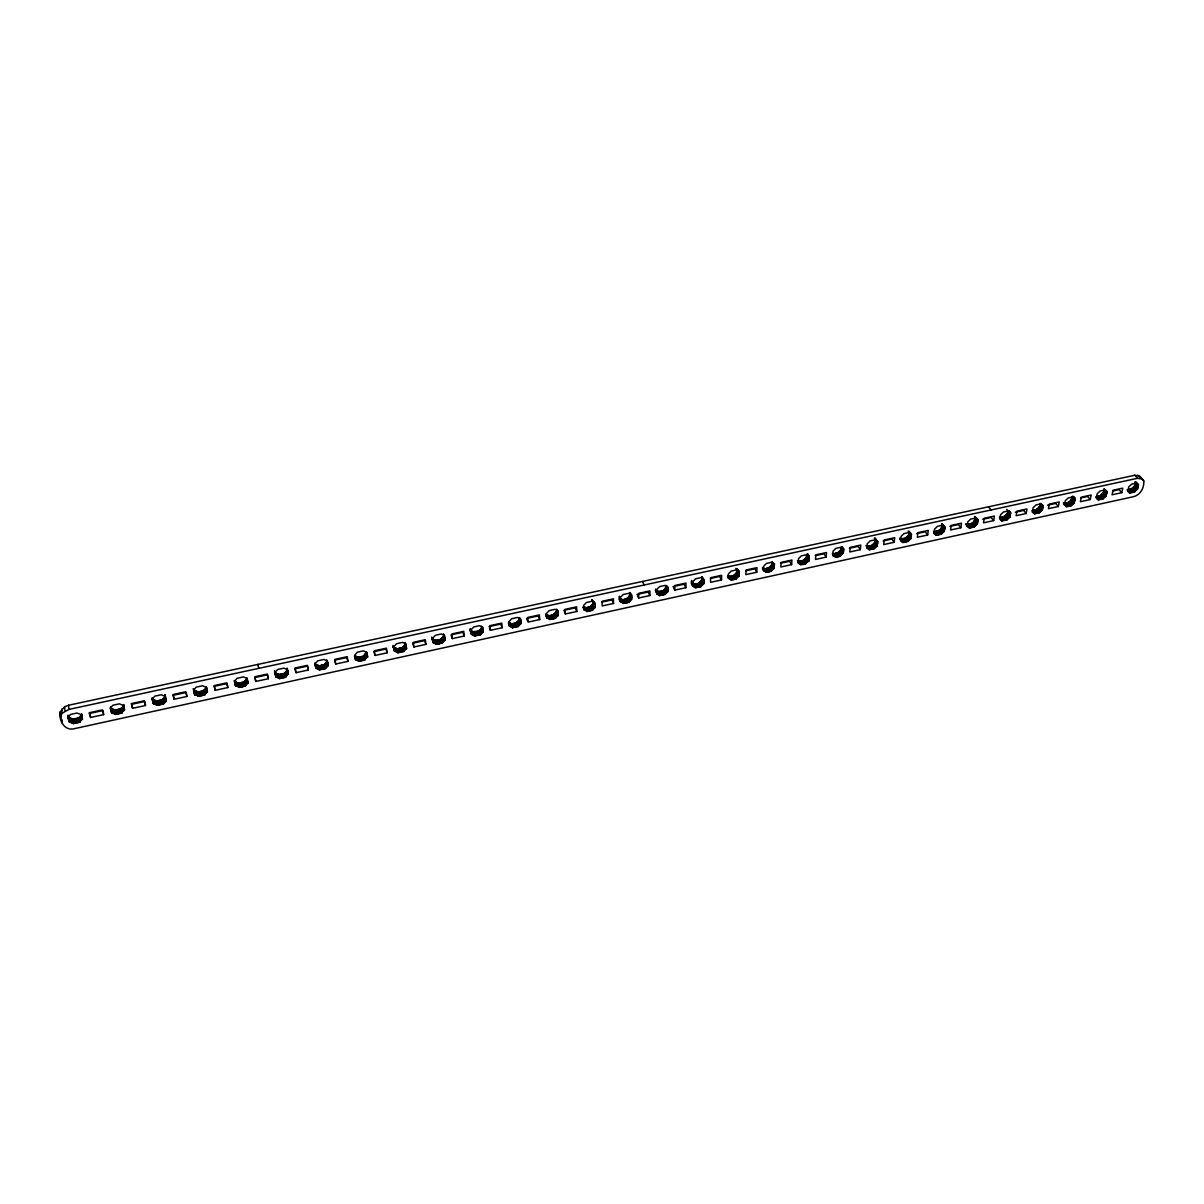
<?xml version="1.0" encoding="UTF-8"?>
<svg xmlns="http://www.w3.org/2000/svg" width="1204" height="1204" viewBox="0 0 1204 1204"><rect width="100%" height="100%" fill="white"/><g stroke="black" fill="none" stroke-linecap="round" stroke-linejoin="round"><path stroke-width="1.5" d="M667.964 589.644L666.143 585.791L665.391 588.199C663.449 594.896 652.086 587.296 657.414 593.828M665.165 594.385L667.964 591.54L667.979 587.04L665.18 585.4L659.581 586.619L656.782 589.478L656.782 593.978L659.581 595.604L665.165 594.385L663.344 590.788M674.782 590.126L674.827 585.49L685.964 583.067L685.904 587.702L674.782 590.126L673.563 587.793M1143.8 481.073C1144.267 487.861 1140.323 495.1 1133.385 496.725L75.039 728.525C64.655 731.641 58.815 720.85 60.2 711.91L64.61 706.733L68.583 705.258L1134.785 475.249L1139.857 476.152L1143.8 481.073L1141.016 478.048M693.835 586.378C688.417 578.973 695.325 587.146 699.057 583.112L700.954 586.574L695.43 587.778L692.691 586.152L692.767 581.652L695.581 578.808L701.134 577.604L703.858 579.244L703.753 583.729L700.954 586.574M699.057 583.112L701.857 580.268L701.902 577.679L703.798 581.487M721.512 579.937L721.647 575.301L710.631 577.709L710.51 582.33L721.512 579.937L719.571 576.49L710.42 578.477M729.805 578.973L728.239 578.402L728.39 573.917L731.219 571.072L736.697 569.883L739.361 571.539L738.443 576.174C735.825 580.433 729.203 581.773 727.848 575.542C730.497 577.694 734.56 575.708 736.472 572.743L737.33 569.236M756.759 572.246L756.97 567.626L746.059 570.004L745.863 574.624L756.759 572.246L754.742 568.845L745.682 570.816M764.946 571.313L763.411 570.726L763.637 566.256L766.481 563.412L771.914 562.238L774.503 563.893L773.525 568.529C770.861 572.758 764.374 574.067 762.915 567.912C765.503 570.094 769.567 568.062 771.463 565.143L772.381 561.636M791.63 564.646L791.931 560.041L781.14 562.388L780.854 566.994L791.63 564.646L789.553 561.275L780.583 563.231M804.031 559.664C811.195 566.106 796.295 565.714 798.132 560.628C800.314 562.434 804.407 560.296 806.108 557.602L807.071 554.111L809.193 557.452M806.153 563.02L808.953 560.808L809.284 556.338L807.854 554.096M826.17 557.121L826.546 552.516L815.845 554.833L815.499 559.454L826.17 557.121L824.003 553.78L815.138 555.721M838.285 552.501L840.467 556.022L838.315 552.2L841.099 550.002L841.25 547.188L835.922 548.347L833.063 551.161L832.686 555.631C835.395 557.723 844.245 557.482 838.315 552.2M840.512 555.526L843.297 553.313L843.703 548.858L841.19 547.79M860.333 549.671L860.8 545.066L850.22 547.368L849.783 551.974L860.333 549.671L858.106 546.375L849.332 548.287M875.323 540.385L877.776 541.454L876.602 546.059C874.164 549.852 869.92 550.198 866.805 548.196L867.256 543.741L870.116 540.927L875.383 539.783M877.31 545.909L874.932 542.643L872.193 545.412L866.955 546.541M875.037 542.613L875.474 538.519M894.181 542.297L894.707 537.706L884.233 539.979L883.721 544.569L894.181 542.297L891.878 539.031L883.179 540.912M902.925 542.387C898.365 537.18 900.607 539.392 905.784 538.098L908.102 541.348L902.91 542.477L899.674 538.158M902.91 542.477L900.577 540.837L901.104 536.382L903.963 533.583L909.186 532.454M905.784 538.098L908.644 535.313L909.14 531.22L910.691 533.387M908.102 541.348L910.976 538.564L911.518 534.109L908.945 531.701M927.667 534.997L928.269 530.407L917.899 532.665L917.328 537.255L927.667 534.997L925.304 531.762L916.695 533.628M936.291 535.103C928.946 528.872 939.015 533.402 941.212 528.24L942.461 523.996L944.869 527.202M936.276 535.193L934.003 533.538L934.59 529.098L937.48 526.314L942.642 525.185L944.914 526.855L944.297 531.295L941.423 534.079L936.276 535.193L933.416 531.641M960.822 527.773L961.499 523.183L951.235 525.411L950.588 530.001L960.822 527.773L958.399 524.568L949.881 526.419M974.834 516.636L977.979 519.677L977.302 524.101L974.412 526.87L969.325 527.984C961.183 521.151 971.613 526.645 974.156 521.076L975.451 516.832M969.325 527.984L966.962 524.207M993.661 520.61L994.399 516.034L984.24 518.247L983.517 522.822L993.661 520.61L991.163 517.434L982.72 519.27M1002.029 520.85L999.877 519.18L1000.599 514.755L1003.504 511.986L1008.561 510.887L1010.713 512.558L1009.96 516.983L1007.071 519.737L1002.029 520.85L999.531 517.675M1009.96 516.983C1006.95 509.533 1004.648 519.406 999.922 517.6M1007.432 513.837L1007.868 511.279L1010.397 514.424M1026.169 513.521L1026.967 508.961L1016.913 511.143L1016.116 515.718L1026.169 513.521L1023.611 510.391L1015.258 512.197M1032.701 511.685L1034.417 513.777L1039.413 512.678L1036.825 509.563L1039.729 506.809L1040.331 503.498L1042.92 506.628M1036.885 509.262L1039.428 512.588L1042.318 509.939L1043.131 505.514L1040.723 503.588M1058.346 506.508L1059.234 501.948L1049.256 504.115L1048.413 508.675L1058.346 506.508L1055.727 503.407L1047.465 505.198M1066.879 506.688C1058.707 500.774 1068.67 505.078 1071.033 500.006L1072.343 496.56L1075.006 499.645M1073.456 496.484L1075.217 498.546L1073.682 503.091C1071.109 506.703 1065.69 508.6 1063.975 503.091M1090.222 499.555L1091.17 495.01L1081.297 497.147L1080.379 501.707L1090.222 499.555L1087.543 496.484L1080.996 497.914M1098.244 499.841L1096.257 498.17L1097.19 493.76L1100.11 491.021L1105.016 489.953L1107.003 491.638L1106.055 496.033L1103.15 498.772L1098.244 499.841L1096.468 497.703M1103.15 498.772L1100.456 495.612L1103.346 492.978L1104.053 489.682L1106.762 492.737M1121.782 492.677L1122.79 488.132L1113.023 490.254L1112.029 494.799L1121.782 492.677L1119.043 489.637L1112.556 491.051M1129.698 492.978L1127.757 491.307L1128.75 486.913L1131.685 484.174L1136.546 483.105L1138.472 484.791L1137.464 489.2L1134.544 491.909L1129.698 492.978L1127.862 490.946M1134.604 486.19L1137.374 489.215L1134.695 486.16L1135.613 482.112M60.667 719.104L60.591 716.049L62.126 713.204L68.989 709.397L1137.569 478.274L1142.641 479.162M79.735 721.542L82.504 719.164L81.074 714.604L77.071 713.024L70.479 714.454L67.891 717.464L69.35 722.024L73.354 723.574L79.931 722.144L79.298 717.403L81.947 714.679L82.384 718.803M121.83 712.347L124.599 709.984L123.29 705.424L119.377 703.843L112.845 705.258L110.256 708.253L111.596 712.813L115.509 714.378L122.01 712.964L121.288 708.268L124.042 705.905L123.726 704.761L124.494 709.623M163.624 703.873L166.227 700.909L165.023 696.348L161.201 694.768L154.759 696.168L152.14 699.148L153.375 703.708L157.197 705.273L163.624 703.873L162.811 699.223L165.58 696.875L165.068 694.949M194.672 690.539L195.394 694.542L198.419 696.273L204.77 694.889L203.867 690.283L206.501 687.966M204.77 694.889L206.546 692.119L205.794 688.131M235.668 685.768L234.84 681.81L236.375 685.618L239.19 687.379L245.465 686.009L244.487 681.449L246.414 679.297L247.693 683.15M245.465 686.009L247.272 683.24L246.414 679.297M275.009 673.081L278.575 674.661L284.761 673.307L287.425 670.372M278.47 674.15L279.509 678.574L285.709 677.22L287.545 674.466L286.582 670.553M318.353 666.008L324.478 664.668L327.142 661.733L326.946 660.605L328.195 665.601L325.531 668.536L319.376 669.875L318.247 665.391L314.876 664.412M355.827 659.581L354.713 655.744L357.708 657.429L363.758 656.12L366.272 652.071L367.416 655.879M366.407 657.775L367.596 657.008L366.904 652.478L363.503 650.867L357.407 652.192L354.698 655.126L355.421 659.657L358.822 661.252L364.902 659.927L366.407 657.775L365.263 653.968M394.656 651.108L393.151 646.232L393.317 647.361L396.628 648.956L402.618 647.647L405.327 644.742L405.026 642.484M405.387 649.287L406.561 648.52L405.959 643.989L402.648 642.379L396.613 643.688L393.904 646.608L394.521 651.138L397.847 652.749L403.852 651.424L405.387 649.287L404.153 645.51M433.064 641.582L431.769 637.834L431.905 638.963L435.141 640.573L441.07 639.279L443.779 636.389L443.493 633.771M443.93 640.874L445.104 640.122L444.607 635.592L441.371 633.966L435.397 635.26L432.672 638.18L433.199 642.71L436.435 644.321L442.395 643.011L443.93 640.874L442.605 637.142M474.572 635.381L473.172 631.679L479.102 631.001L481.826 628.112L483.24 631.799L480.501 634.689L474.632 635.983L473.187 631.769L470.192 630.64L471.456 634.373L474.632 635.983M510.917 624.063L516.727 622.799L519.466 619.925L520.971 623.582L518.232 626.456L512.407 627.736L510.872 623.461L508.615 622.287M547.429 617.818L545.863 614.191C549.144 617.065 553.72 615.65 555.947 611.993L558.174 615.47M557.136 616.192L558.295 615.44L558.069 610.94L555.059 609.299L549.28 610.548L546.511 613.438L546.766 617.953C550.213 619.563 554.592 620.03 557.136 616.192L555.556 612.58M586.769 611.497L583.383 606.53C586.423 609.043 590.743 607.328 592.804 603.987L595.243 607.388L592.473 610.247L586.769 611.497L585.114 607.614M621.264 601.714L620.496 601.88L620.406 597.38L623.205 594.505L628.864 593.286L631.724 594.926L631.031 599.592C628.202 604.483 620.767 604.799 619.413 598.192C622.573 601.142 627.073 599.592 629.286 596.055L630.008 593.286L631.754 597.169M1127.335 489.847L1131.79 488.884L1134.695 486.16M206.546 692.119L207.389 691.939L206.305 687.379L202.573 685.783L196.192 687.168L193.558 690.148L194.687 694.708L195.53 694.512L193.678 689.561M234.389 680.531L235.532 685.798L236.375 685.618M247.272 683.24L248.114 683.059L246.97 677.807M274.632 671.17L275.942 676.994L279.509 678.574M287.545 674.466L288.373 674.285L287.049 668.461L288.373 674.285M319.376 669.875L315.899 668.28L315.087 663.735L317.766 660.8L323.936 659.461L327.413 661.056L328.195 665.601M512.407 627.736L509.322 626.125L508.976 621.61L511.715 618.706L517.569 617.441L520.655 619.067L520.971 623.582M969.416 527.397L967.098 526.329L967.76 521.889L970.65 519.105L975.767 518.006L977.302 519.827M103.634 714.634L102.22 709.924L89.111 712.768L90.556 717.479L103.634 714.634L103.303 711.895M132.56 708.328L145.488 705.499L144.886 701.45L131.988 704.25L132.56 708.328L131.236 703.618L144.194 700.803L145.488 705.499M174.098 699.268L186.891 696.484L186.184 692.466L173.436 695.235L174.098 699.268L172.894 694.573L185.702 691.773L186.891 696.484M215.185 690.313L227.827 687.559L227.014 683.586L214.402 686.325L215.185 690.313L214.071 685.618L226.758 682.864L227.827 687.559M255.805 681.449L268.311 678.725L267.348 674.044L254.812 676.768L255.805 681.449L254.932 677.521L267.408 674.812L268.311 678.725M295.988 672.69L308.359 669.996L307.487 665.315L295.085 668.009L295.988 672.69L295.01 668.807L307.351 666.128L308.359 669.996M335.735 664.036L347.956 661.372L347.203 656.692L334.938 659.356L335.735 664.036L334.652 660.183L346.857 657.534L347.956 661.372M375.046 655.458L387.131 652.824L386.469 648.143L374.339 650.792L375.046 655.458L373.872 651.65L385.942 649.031L387.131 652.824M413.92 646.984L425.9 644.381L425.328 639.7L413.333 642.319L413.92 646.984L412.671 643.222L424.606 640.618L425.9 644.381M452.388 638.602L464.232 636.013L463.766 631.347L451.891 633.936L452.388 638.602L451.048 634.884L462.863 632.311L464.232 636.013M490.449 630.309L502.158 627.751L501.782 623.085L490.043 625.644L490.449 630.309L489.486 627.856M539.693 619.578L528.104 622.092L527.788 617.441L539.407 614.913L539.693 619.578L538.143 615.936L526.584 618.45L527.593 620.888M565.353 613.98L576.821 611.481L576.626 606.831L565.127 609.329L565.353 613.98L564.285 611.572M613.558 603.46L602.211 605.943L602.075 601.293L613.453 598.824L613.558 603.46L611.858 599.908L602.15 602.03M638.692 597.997L649.919 595.544L649.904 590.908L638.647 593.346L638.692 597.997L637.518 595.634M234.509 681.253L237.158 678.288L243.479 676.919L247.121 678.514M275.024 672.449L277.688 669.484L283.918 668.13L287.485 669.74M809.284 556.338L806.755 554.683L801.382 555.842L798.538 558.671L798.222 563.141L799.742 563.728M1072.523 496.229L1075.217 498.546M73.354 723.574L72.752 718.833L68.944 717.885L68.222 715.597M103.138 710.526L90.089 713.355L90.556 717.479M121.288 708.268L114.997 710.285L111.084 708.72L110.753 707.576M162.811 699.223L156.565 701.225L152.757 699.659L152.231 697.733L153.269 703.347M489.02 626.622L500.698 624.078L502.158 627.751M563.758 610.368L575.196 607.885L576.821 611.481M636.931 594.46L648.128 592.022L649.919 595.544M672.946 586.634L684.038 584.226L685.904 587.702M72.947 719.435L79.298 717.403M194.807 690.509L197.546 691.668L198.404 696.183L197.682 692.27L203.867 690.283M832.972 553.945L838.27 552.802M1036.825 509.563L1032.234 510.556L1034.808 513.687M1100.441 495.702L1095.941 496.695L1098.635 499.75M235.548 681.66L238.347 683.42L244.487 681.449M595.243 607.388L595.092 602.888L592.157 601.247L586.438 602.497L583.654 605.371L583.835 609.871L585.024 610.112M909.11 533.041L910.495 533.869M1066.609 506.177L1064.441 505.108L1065.299 500.698L1068.219 497.944L1073.185 496.861L1074.555 498.682M1137.72 475.159L1140.504 478.169M1134.785 475.249L1137.569 478.274M1135.598 481.796L1138.472 484.791M1135.372 481.841L1138.397 485.137M1135.026 481.901L1137.93 484.911M1135.447 482.864L1138.216 485.889M1135.282 483.632L1138.051 486.657M1135.206 483.963L1137.976 486.988M1135.116 484.309L1137.885 487.334M1134.951 485.061L1137.72 488.102M1134.785 485.829L1137.539 488.854M1134.153 486.281L1137.148 489.26M1134.048 486.311L1136.817 489.336M1133.596 486.867L1136.35 489.893M1133.084 487.379L1135.839 490.419M1132.512 487.861L1135.282 490.901M1134.68 491.322L1131.926 488.297L1134.619 491.623M1131.805 488.794L1134.544 491.909M1131.414 488.959L1134.168 492M1130.586 489.14L1133.34 492.18M1129.743 489.321L1132.497 492.361M1129.367 489.411L1132.121 492.451M1128.991 489.486L1131.745 492.526M1128.163 489.667L1130.917 492.707M1127.997 490.359L1129.803 492.481M1127.155 489.877L1130.074 492.887M1105.091 489.622L1107.003 491.638M1104.218 488.914L1106.928 491.984M1103.948 488.99L1106.446 491.759M1103.887 490.434L1106.596 493.489M1103.812 490.781L1106.536 493.836M1103.737 491.127L1106.461 494.182M1103.586 491.879L1106.295 494.934M1103.421 492.632L1106.13 495.702M1103.24 493.008L1106.055 496.033M1105.724 496.108L1102.804 493.098L1105.407 496.183M1102.232 493.685L1104.941 496.74M1101.72 494.197L1104.429 497.267M1101.163 494.678L1103.872 497.749M1100.561 495.115L1103.21 498.471M1100.065 495.792L1102.759 498.847M1099.222 495.973L1101.916 499.043M1098.379 496.153L1101.073 499.224M1098.003 496.244L1100.697 499.299M1097.627 496.319L1100.321 499.389M1096.784 496.499L1099.478 499.57M1073.125 496.56L1075.157 498.877M1072.192 497.312L1074.856 500.397M1072.132 497.658L1074.781 500.744M1072.057 498.004L1074.705 501.09M1071.906 498.757L1074.555 501.857M1071.756 499.525L1074.404 502.61M1071.59 499.886L1074.344 502.956M1071.139 499.991L1074.013 503.031M1071.033 500.006L1073.682 503.091M1070.582 500.563L1073.231 503.663M1070.07 501.09L1072.719 504.175M1069.513 501.571L1072.147 504.672M1068.911 502.008L1071.53 505.198M1068.851 502.309L1071.44 505.695M1068.415 502.685L1071.048 505.77M1067.557 502.866L1070.206 505.966M1066.714 503.046L1069.348 506.147M1066.323 503.137L1068.956 506.237M1065.946 503.227L1068.58 506.312M1065.089 503.407L1067.722 506.508M1063.358 502.896L1066.488 506.779M1040.828 503.558L1043.07 505.861M1040.196 504.265L1042.784 507.381M1040.121 504.611L1042.724 507.727M1040.06 504.958L1042.649 508.073M1039.925 505.71L1042.514 508.825M1039.789 506.478L1042.378 509.593M1039.624 506.839L1042.318 509.939M1039.383 506.884L1041.972 510.014M1039.052 506.959L1041.746 510.06M1038.601 507.516L1041.189 510.647M1038.104 508.043L1040.677 511.173M1037.532 508.524L1040.121 511.655M1036.945 508.976L1039.504 512.182M1036.448 509.638L1039.022 512.769M1035.591 509.834L1038.164 512.949M1034.733 510.014L1037.306 513.145M1034.341 510.105L1036.915 513.235M1033.95 510.18L1036.524 513.31M1033.092 510.376L1035.666 513.506M1032.325 510.902L1034.432 513.687L1032.325 512.121L1033.107 507.697L1036.027 504.927L1041.039 503.844L1042.453 505.665M1008.967 510.812L1010.653 512.904M1008.35 510.601L1010.141 512.678M1008.832 511.565L1010.532 513.672M1006.77 509.382L1008.455 511.474M1007.808 511.625L1010.337 514.77M1007.748 511.971L1010.276 515.116M1007.628 512.723L1010.156 515.884M1007.492 513.491L1010.021 516.636M1007.101 513.912L1009.629 517.058M1006.77 513.988L1009.388 517.118M1006.318 514.544L1008.847 517.69M1005.807 515.071L1008.335 518.217M1005.25 515.553L1007.778 518.713M1004.648 516.004L1007.116 519.451M1004.572 516.501L1007.071 519.737M1004.166 516.666L1006.679 519.827M1003.293 516.862L1005.807 520.023M1002.435 517.043L1004.949 520.203M1002.044 517.133L1004.557 520.294M1001.638 517.223L1004.151 520.384M1000.78 517.404L1003.293 520.564M999.621 517.088L1002.42 520.76M999.576 517.389L1002.044 520.745M988.604 506.779L991.118 509.954M976.278 517.901L977.919 520.023M974.533 516.682L977.814 520.79M975.225 518.367L977.693 521.543M975.165 518.713L977.633 521.889M975.12 519.059L977.588 522.235M974.999 519.812L977.467 523.003M974.879 520.579L977.347 523.755M974.728 520.941L977.302 524.101M974.487 521.001L976.956 524.176M974.156 521.076L976.715 524.237M973.705 521.633L976.173 524.824M973.208 522.16L975.661 525.35M972.651 522.656L975.105 525.832M974.503 526.283L972.049 523.093L974.457 526.584M971.974 523.589L974.412 526.87M971.553 523.77L974.006 526.961M970.68 523.966L973.133 527.156M969.807 524.146L972.26 527.337M969.416 524.237L971.869 527.427M969.024 524.327L971.462 527.518M968.151 524.508L970.59 527.713M966.947 524.297L969.717 527.894M966.451 523.996L968.904 527.186M966.044 524.071L967.685 526.208M965.819 524.131L967.444 526.253M942.627 524.869L944.327 526.991M941.934 524.116L944.764 527.969M941.483 523.845L943.078 525.997M942.25 525.516L944.658 528.737M942.205 525.862L944.613 529.083M942.16 526.208L944.553 529.429M942.055 526.976L944.448 530.196M941.949 527.743L944.342 530.949M941.799 528.104L944.297 531.295M941.558 528.165L943.951 531.37M941.212 528.24L943.725 531.431M940.775 528.797L943.168 532.017M940.279 529.324L942.672 532.544M939.722 529.82L942.115 533.041M939.12 530.257L941.498 533.583M939.075 530.558L941.468 533.778M939.045 530.768L941.423 534.079M938.638 530.934L941.016 534.17M937.75 531.13L940.143 534.35M936.862 531.325L939.255 534.546M936.471 531.415L938.849 534.636M936.065 531.506L938.458 534.726M935.177 531.686L937.57 534.922M933.973 531.385L936.682 535.103M908.087 531.084L911.383 535.238M908.945 532.74L911.293 535.991M908.915 533.101L911.247 536.337M908.869 533.447L911.202 536.698M908.779 534.2L911.112 537.451M908.674 534.967L911.007 538.218M908.523 535.344L910.976 538.564M908.298 535.389L910.63 538.639M907.951 535.464L910.39 538.7M907.515 536.036L909.833 539.287M907.003 536.563L909.336 539.813M906.461 537.059L908.779 540.31M905.844 537.496L908.162 540.852M905.814 537.797L908.117 541.258M905.378 538.188L907.696 541.439M904.49 538.369L906.808 541.634M903.587 538.564L905.92 541.83M903.196 538.655L905.513 541.92M902.789 538.745L905.107 542.011M901.886 538.941L904.204 542.206M900.667 538.624L903.316 542.387M899.614 538.534L901.585 541.078M875.157 538.248L877.746 541.8M874.917 538.293L877.189 541.574M874.811 538.323L877.084 541.604M874.826 538.67L877.671 542.568M874.345 538.399L877.581 543.335M875.278 540.4L877.55 543.681M875.233 540.746L877.505 544.027M875.157 541.514L877.43 544.795M875.082 542.267L877.34 545.562M874.691 542.688L876.963 545.984M874.345 542.778L876.723 546.029M873.908 543.335L876.166 546.631M873.412 543.877L875.669 547.158M872.855 544.374L875.112 547.654M872.253 544.81L874.51 548.196M872.223 545.111L874.45 548.693M871.786 545.502L874.044 548.783M870.883 545.698L873.141 548.979M869.98 545.894L872.238 549.174M869.574 545.984L871.831 549.265M869.168 546.059L871.425 549.355M868.265 546.255L870.522 549.551M869.619 549.746L866.474 545.758L869.198 549.837M867 546.044L869.228 549.551M866.007 545.487L868.25 548.783M842.123 546.661L843.673 549.205M841.641 546.782L843.342 548.934M841.521 546.797L843.598 549.972M841.34 547.429L843.537 550.74M841.31 547.775L843.477 551.432M841.205 548.889L843.402 552.2M841.129 549.656L843.327 552.967M840.994 550.017L843.297 553.313M840.753 550.077L842.95 553.388M840.392 550.153L842.71 553.449M839.971 550.725L842.168 554.036M839.474 551.251L841.671 554.577M838.917 551.748L841.114 555.074M837.849 552.892L840.046 556.203M836.946 553.087L839.128 556.414M836.043 553.283L838.225 556.609M835.621 553.373L837.803 556.699M835.215 553.464L837.397 556.79M834.297 553.659L836.479 556.985M835.561 557.181L833.017 553.449M832.295 553.659L834.161 556.218M807.749 554.126L809.254 556.684M807.252 554.231L808.922 556.414M807.011 554.878L809.118 558.566M806.966 555.571L809.088 558.927M806.906 556.338L809.028 559.694M806.846 557.106L808.953 560.808M806.71 557.482L808.832 560.823M806.469 557.527L808.591 560.883M806.108 557.602L808.351 560.944M805.687 558.174L807.809 561.531M805.19 558.716L807.312 562.072M804.633 559.213L806.755 562.569M804.016 559.965L806.108 563.607M803.58 560.342L805.687 563.713M802.662 560.552L804.769 563.908M801.744 560.748L803.851 564.104M801.322 560.838L803.429 564.194M800.901 560.929L803.023 564.285M799.983 561.124L802.09 564.495M799.065 561.335L801.172 564.691M798.688 560.823L800.78 564.48M798.132 560.628L800.75 564.781M797.424 560.763L799.305 563.382M773.058 562.765L774.428 565.022M772.336 562.403L774.398 565.79M772.321 562.75L774.353 566.482M772.246 563.863L774.307 567.25M772.216 564.631L774.247 568.363M772.08 565.007L774.127 568.393M771.824 565.052L773.886 568.454M771.463 565.143L773.63 568.499M771.042 565.714L773.103 569.101M770.56 566.241L772.607 569.642M770.003 566.753L772.05 570.139M769.401 567.204L771.448 570.681M769.386 567.505L771.418 571.193M768.95 567.882L770.996 571.283M768.017 568.092L770.063 571.479M767.098 568.288L769.13 571.689M766.677 568.378L768.709 571.78M766.256 568.469L768.287 571.87M765.323 568.679L767.354 572.081M763.998 568.378L766.436 572.276M763.983 568.679L766 572.367M763.426 568.183L765.458 571.584M762.478 567.581L764.51 570.967M762.418 568.378L763.772 570.651M738.022 569.597L739.346 571.885M737.992 570.38L739.316 572.652M736.923 569.01L738.248 571.283M737.299 570.004L739.286 573.42M736.472 568.664L739.271 573.781M735.945 568.393L739.256 574.127M737.239 571.464L739.226 574.895M737.209 572.246L739.196 575.662M737.089 572.607L739.181 576.009M736.833 572.668L738.82 576.099M736.592 572.728L738.564 576.144M736.472 572.743L738.443 576.174M736.05 573.315L738.037 576.746M735.569 573.856L737.54 577.288M735.027 574.368L736.998 577.785M734.41 574.82L736.381 578.537M734.395 575.316L736.366 578.838M733.973 575.512L735.93 578.928M733.025 575.708L734.997 579.139M732.092 575.918L734.064 579.35M731.671 576.009L733.627 579.44M731.234 576.099L733.206 579.53M730.301 576.31L732.273 579.741M728.962 576.009L731.325 579.937M728.947 576.295L730.903 580.027M728.375 575.813L730.331 579.244M727.667 575.948L729.353 578.642M727.547 575.979L728.856 578.266M702.203 577.017L703.482 579.335M701.917 576.912L703.828 580.373M701.842 577.107L703.106 579.41M701.887 578.387L703.798 581.848M701.872 579.154L703.783 582.616M701.857 579.922L703.768 583.383M701.736 580.298L703.753 583.729M701.481 580.358L703.392 583.82M701.119 580.433L703.136 583.865M700.698 581.005L702.609 584.467M700.216 581.547L702.113 585.009M699.674 582.059L701.571 585.52M699.057 582.51L700.954 585.972M699.057 582.601L700.954 586.483M698.621 583.203L700.517 586.664M697.673 583.413L699.569 586.875M696.725 583.609L698.621 587.085M696.303 583.699L698.185 587.176M695.867 583.805L697.763 587.266M694.919 584L696.815 587.477M693.971 584.211L695.852 587.687M693.549 583.714L695.43 587.477M691.502 580.463L692.751 582.781M692.962 583.519L694.843 586.98M691.487 581.246L692.736 583.549M691.472 581.592L694.302 586.724M691.442 582.54L693.323 586.002M691.457 582.706L692.721 585.024M691.442 583.473L693.068 586.062M691.442 583.835L692.812 586.122M666.745 585.836L667.979 588.169M666.143 585.445L667.964 588.937M666.128 586.92L667.964 590.411M666.128 587.687L667.964 591.194M666.023 588.064L667.964 591.54M665.767 588.124L667.588 591.615M665.511 588.169L667.332 591.676L665.391 588.199M664.984 588.771L666.805 592.278M664.503 589.328L666.324 592.819M663.946 589.825L665.767 593.331M663.344 590.291L665.165 594.084M662.907 590.983L664.728 594.475M661.959 591.179L663.765 594.686M660.996 591.39L662.817 594.896M660.56 591.495L662.381 594.987M660.123 591.585L661.944 595.092M659.175 591.796L660.981 595.303M657.775 591.495L660.018 595.513M657.775 591.796L659.581 595.604M657.173 591.299L658.979 594.806M655.578 589.042L658.422 594.55M655.578 589.734L657.941 594.204M655.352 590.381L657.158 593.888M642.424 581.457L644.215 584.978M629.993 592.518L631.739 596.055M631.092 595.062L629.918 592.714L630.971 595.092M630.008 593.993L631.769 597.53M630.023 594.761L631.769 598.298M630.038 595.544L631.784 599.426L629.918 595.905M629.662 595.965L631.408 599.502M629.286 596.055L631.152 599.562M628.879 596.627L630.625 600.164M628.413 597.169L630.159 600.706M627.856 597.681L629.602 601.217M627.254 598.132L629 601.774M627.254 598.433L629 602.271M626.832 598.839L628.563 602.376M625.854 599.05L627.6 602.587M624.891 599.261L626.622 602.798M624.455 599.351L626.185 602.888M624.018 599.442L625.749 602.993M623.04 599.652L624.786 603.204M622.077 599.863L623.807 603.415M621.625 599.366L623.356 603.008M621.64 599.667L623.371 603.505M621.008 599.171L622.739 602.722M619.277 596.146L620.436 598.508M619.292 596.928L622.167 602.452M619.308 597.274L621.685 602.12M619.323 598.403L620.873 601.804M619.338 599.171L620.617 601.849M619.353 599.517L620.496 601.88M593.482 601.217L595.167 605.145M593.512 601.925L595.182 605.492M592.278 599.938L593.391 602.316M593.527 602.692L595.197 606.259M591.706 599.667L592.804 602.045M593.557 603.46L595.227 607.042M595.122 607.418L593.497 601.564M593.196 603.896L594.851 607.478M592.925 603.957L594.595 607.523M592.804 603.987L594.475 607.553M592.413 604.558L594.084 608.14M591.932 605.1L593.602 608.682M591.39 605.612L593.06 609.194M590.788 606.079L592.473 610.247M590.366 606.771L592.022 610.353M589.388 606.982L591.044 610.563M588.41 607.192L590.065 610.774M587.958 607.298L589.614 610.879M587.522 607.388L589.177 610.97M586.544 607.599L588.199 611.18M585.565 607.824L587.221 611.406M585.099 607.313L586.754 610.985M584.467 607.117L586.107 610.699M583.895 606.861L585.535 610.443M583.504 607.313L584.602 609.706L583.383 607.343M583.112 607.403L584.211 609.796M557.061 609.66L558.129 612.068M556.579 609.224L558.159 612.836M556.594 609.585L558.204 613.543M556.654 610.699L558.25 614.311M556.699 611.481L558.295 615.44M556.338 611.918L557.919 615.53M555.947 611.993L557.648 615.575M555.089 613.122L556.669 616.734M554.532 613.634L556.113 617.246M553.93 614.1L555.526 618.013M553.96 614.612L555.541 618.314M553.509 614.792L555.089 618.42M552.531 615.018L554.111 618.63M551.537 615.229L553.118 618.841M551.086 615.319L552.666 618.946M550.649 615.425L552.215 619.037M549.656 615.635L551.221 619.262M548.663 615.846L550.228 619.473M548.181 615.349L549.761 619.067M548.196 615.65L549.792 619.578M547.534 615.154L549.099 618.781M546.947 614.898L548.512 618.51M546.435 614.567L548.001 618.179M545.984 614.16L547.549 617.787M546.119 615.455L547.158 617.863M545.848 615.515L546.887 617.923M519.722 617.757L520.73 620.195M519.782 618.54L520.79 620.978M519.3 617.667L520.835 621.67M519.391 618.796L520.896 622.453M519.451 619.578L520.941 623.221M519.074 620.015L520.579 623.657M518.819 620.075L520.309 623.717M518.698 620.09L520.188 623.747M518.307 620.677L519.797 624.334M517.84 621.234L519.33 624.876M517.299 621.746L518.789 625.388M516.682 622.197L518.187 625.854M516.697 622.302L518.232 626.456M516.275 622.904L517.765 626.562M515.282 623.115L516.772 626.772M514.289 623.341L515.779 626.998M513.822 623.431L515.312 627.103M513.371 623.537L514.861 627.194M512.377 623.747L513.867 627.419M511.384 623.973L512.859 627.63M510.872 623.461L512.377 627.434M510.225 623.281L511.7 626.938M509.623 623.01L511.098 626.682M509.081 622.679L510.556 626.351M508.494 622.317L510.105 625.945M508.72 623.597L509.713 626.035M508.449 623.642L509.442 626.095M482.067 626.727L483.03 629.541M481.645 626.215L483.135 630.67M481.796 627.766L483.21 631.453M481.434 628.202L482.849 631.889M481.164 628.262L482.578 631.949L481.043 628.277M480.652 628.864L482.067 632.551M480.185 629.421L481.6 633.108M479.659 629.933L481.058 633.62M479.041 630.399L480.501 634.689M478.635 631.092L480.05 634.794M477.642 631.317L479.041 635.02M476.633 631.543L478.033 635.23M476.167 631.633L477.567 635.336M475.715 631.739L477.115 635.441M474.707 631.965L476.092 635.652M473.684 632.175L475.083 635.878M472.51 631.483L473.894 635.185M471.893 631.227L473.277 634.929M471.336 630.896L472.736 634.598M470.207 628.518L471.14 630.986M470.282 629.286L472.254 634.192M470.358 629.993L471.863 634.282M469.966 629.541L471.592 634.342M443.93 635.02L444.848 637.849M443.659 635.26L444.983 638.993M443.734 636.028L445.104 640.122M443.659 636.404L444.983 640.137M443.388 636.464L444.712 640.197M444.442 640.257L443.102 636.525L444.306 640.287M442.139 637.699L443.463 641.431M441.612 638.21L442.937 641.943M440.995 638.677L442.35 642.71M441.055 639.189L442.395 643.011M440.604 639.384L441.928 643.117M439.58 639.61L440.905 643.342M438.572 639.821L439.881 643.568M438.106 639.926L439.415 643.658M437.639 640.031L438.948 643.764M436.616 640.242L437.925 643.989M435.592 640.468L436.901 644.215M435.065 639.971L436.39 643.809M435.096 640.272L436.435 644.321M434.373 639.775L435.682 643.523M433.756 639.52L435.05 643.267M433.184 639.189L434.493 642.936M432.567 638.812L433.997 642.53M431.679 637.067L433.606 642.62M431.86 638.617L433.32 642.68M405.387 643.387L406.215 645.901M405.176 643.613L406.41 647.391M405.266 644.396L406.561 648.52M405.191 644.772L406.425 648.55M404.92 644.832L406.154 648.61M404.649 644.892L405.883 648.67M404.514 644.923L405.748 648.7M403.686 646.066L404.92 649.844M403.144 646.578L404.378 650.356M402.542 647.045L403.852 651.424M402.151 647.752L403.385 651.53M401.128 647.978L402.347 651.755M400.089 648.203L401.323 651.981M399.623 648.309L400.857 652.086M399.156 648.399L400.375 652.192M398.133 648.625L399.352 652.417M397.094 648.851L398.313 652.643M396.552 648.354L397.756 652.132M396.552 648.444L397.847 652.749M395.845 648.173L397.064 651.951M395.198 647.902L396.417 651.695M60.29 714.965L60.998 717.163M394.626 647.571L395.83 651.364M394.114 647.18L395.333 650.973L393.994 647.21M393.046 645.449L394.927 651.048M393.317 647.361L394.521 651.138M366.422 651.846L367.295 655.096M366.392 652.839L367.596 657.008M366.317 653.23L367.461 657.038M366.046 653.29L367.19 657.098M364.812 654.524L365.956 658.332M364.285 655.036L365.414 658.859M363.668 655.503L364.902 659.927M363.292 656.21L364.421 660.033M362.253 656.436L363.382 660.259M361.215 656.677L362.344 660.499M360.733 656.767L361.862 660.59M360.267 656.872L361.396 660.695M359.213 657.098L360.342 660.921M358.175 657.324L359.304 661.162M357.603 656.827L358.822 661.252M356.896 656.647L358.024 660.469M356.233 656.391L357.362 660.213M355.647 656.06L356.76 659.882M354.999 655.683L356.249 659.491M354.443 655.804L355.556 659.641M326.811 659.837L327.864 663.69M326.735 661.824L327.789 665.692M326.329 661.914L327.503 665.752M325.968 662.516L327.021 666.369M325.516 663.073L326.57 666.926M324.99 663.585L326.028 667.452M324.373 664.066L325.531 668.536M323.996 664.774L325.05 668.626M322.943 664.999L323.996 668.867M321.889 665.225L322.928 669.093M321.423 665.33L322.461 669.198M320.941 665.436L321.98 669.304M319.888 665.661L320.926 669.529M318.834 665.902L319.858 669.77M318.247 665.391L319.331 669.574M317.525 665.21L318.548 669.078M316.848 664.954L317.871 668.822M316.231 664.623L317.269 668.491M315.704 664.232L316.727 668.1M315.568 664.262L316.592 668.13M315.282 664.322L316.306 668.19M314.741 663.073L316.035 668.25M287.079 668.28L287.711 670.869M287.289 670.402L287.922 673.006M287.003 670.462L287.636 673.066M286.718 670.538L287.666 674.436M286.236 671.155L287.184 675.053M285.784 671.712L286.733 675.61M285.258 672.238L286.206 676.136M284.641 672.705L285.709 677.22M284.279 673.412L285.228 677.325M283.226 673.653L284.159 677.551M282.157 673.879L283.09 677.792M281.676 673.984L282.609 677.897M281.194 674.089L282.127 678.002M206.366 686.807L206.561 687.589M280.126 674.33L281.059 678.243M279.057 674.556L279.99 678.469M278.455 674.059L279.388 677.972M277.703 673.879L278.636 677.792M277.025 673.623L277.958 677.536M276.393 673.292L277.326 677.205M275.716 672.916L276.769 676.814M275.43 672.991L276.363 676.904M275.445 674.345L276.062 676.964M274.557 670.809L275.942 676.994M257.852 664.427L258.74 668.355M234.449 680.712L235.532 685.798M247.121 679.146L247.979 683.089M246.549 679.267L247.407 683.21M246.067 679.884L246.925 683.827M245.616 680.456L246.474 684.399M245.089 680.967L245.947 684.925M244.126 682.156L244.969 686.114M243.057 682.397L243.9 686.355M241.974 682.638L242.817 686.581M241.492 682.743L242.335 686.686M240.996 682.849L241.838 686.792M239.927 683.074L240.755 687.032M238.843 683.315L239.671 687.273M238.211 682.818L239.19 687.379M237.459 682.638L238.287 686.596M236.752 682.382L237.594 686.34M236.119 682.051L236.947 686.009M235.412 681.69L236.24 685.648M235.126 681.75L235.954 685.708M206.26 686.641L207.389 691.939M206.215 688.041L206.968 692.029M205.929 688.101L206.682 692.089M205.448 688.718L206.2 692.706M205.011 689.29L205.764 693.278M204.484 689.802L205.237 693.805M203.521 691.006L204.274 694.994M202.438 691.246L203.19 695.235M201.354 691.472L202.091 695.476M200.857 691.578L201.595 695.581M200.361 691.698L201.098 695.686M199.277 691.924L200.014 695.927M198.178 692.165L198.916 696.168M196.764 691.487L197.501 695.491M196.056 691.231L196.779 695.235M195.394 690.9L196.117 694.904M194.386 690.599L195.108 694.603M194.085 690.675L194.822 694.678M193.483 688.778L194.687 694.708M193.362 688.628L194.04 692.074M165.7 697.853L166.227 700.909M164.888 694.798L166.092 700.939M165.144 696.966L165.806 700.999M165.505 701.059L164.858 697.026L165.369 701.089M164.376 697.658L165.038 701.691M163.94 698.215L164.602 702.248M163.428 698.741L164.075 702.79M162.48 699.945L163.112 703.979M161.366 700.186L162.013 704.22M160.267 700.427L160.915 704.46M159.771 700.532L160.418 704.581M159.274 700.638L159.906 704.686M158.175 700.878L158.808 704.927M157.077 701.119L157.709 705.168M156.4 700.623L157.197 705.273M155.617 700.442L156.249 704.49M154.88 700.186L155.512 704.235M154.217 699.87L154.834 703.919M153.615 699.464L154.232 703.512M153.48 699.494L154.097 703.542M153.179 699.569L153.796 703.618M152.893 699.629L153.375 703.708M152.246 698.38L152.757 701.435M123.485 704.626L123.982 708.72M123.32 706.056L123.726 710.164M122.853 706.688L123.395 710.766M122.417 707.245L122.974 711.338M121.905 707.786L122.447 711.865M121.378 708.569L122.01 712.964M120.957 708.975L121.499 713.069M119.843 709.216L120.385 713.31M118.729 709.472L119.271 713.551M118.233 709.577L118.76 713.671M117.721 709.683L118.248 713.776M116.607 709.924L117.134 714.017M115.494 710.164L116.02 714.258M114.816 709.668L115.509 714.378M114.004 709.502L114.53 713.596M113.266 709.246L113.778 713.34M112.574 708.915L113.086 713.009M111.957 708.524L112.333 712.648M111.52 708.629L112.032 712.723M110.979 708.358L111.596 712.813M110.512 706.793L111.265 711.669M110.482 707.455L110.934 710.541M81.706 713.897L82.143 718.02M81.496 714.122L81.902 717.238M81.752 719.315L81.315 715.191L81.616 719.345M80.864 715.823L81.3 719.947M80.427 716.38L80.864 720.519M79.915 716.922L80.352 721.045M79.329 717.494L79.931 722.144M78.982 718.126L79.419 722.249M77.854 718.367L78.29 722.505M76.725 718.607L77.161 722.746M76.213 718.728L76.65 722.867M75.701 718.833L76.123 722.972M74.588 719.074L74.994 723.213M73.459 719.33L73.865 723.469M72.752 718.833L73.263 723.273M71.939 718.653L72.345 722.791M71.171 718.397L71.578 722.55M70.464 718.081L70.87 722.219M68.583 705.258L68.989 709.397M69.817 717.689L70.088 721.858M69.38 717.78L69.787 721.933M69.079 717.855L69.35 722.024M68.583 716.741L69.23 721.663M68.101 715.251L68.733 720.097M67.996 715.838L68.267 718.607M471.456 634.373L471.02 629.842L473.759 626.938L479.674 625.659L482.834 627.284L483.24 631.799M64.61 706.733L65.016 710.872M61.735 709.051L62.126 713.204M61.705 719.375L61.961 722.144M61.615 720.067L61.871 722.836M60.2 711.91L60.591 716.049M481.72 626.983L481.826 628.112M519.33 618.028L519.466 619.925M556.609 609.931L556.715 611.828M366.904 657.158L365.76 653.351L366.784 657.188"/></g></svg>
